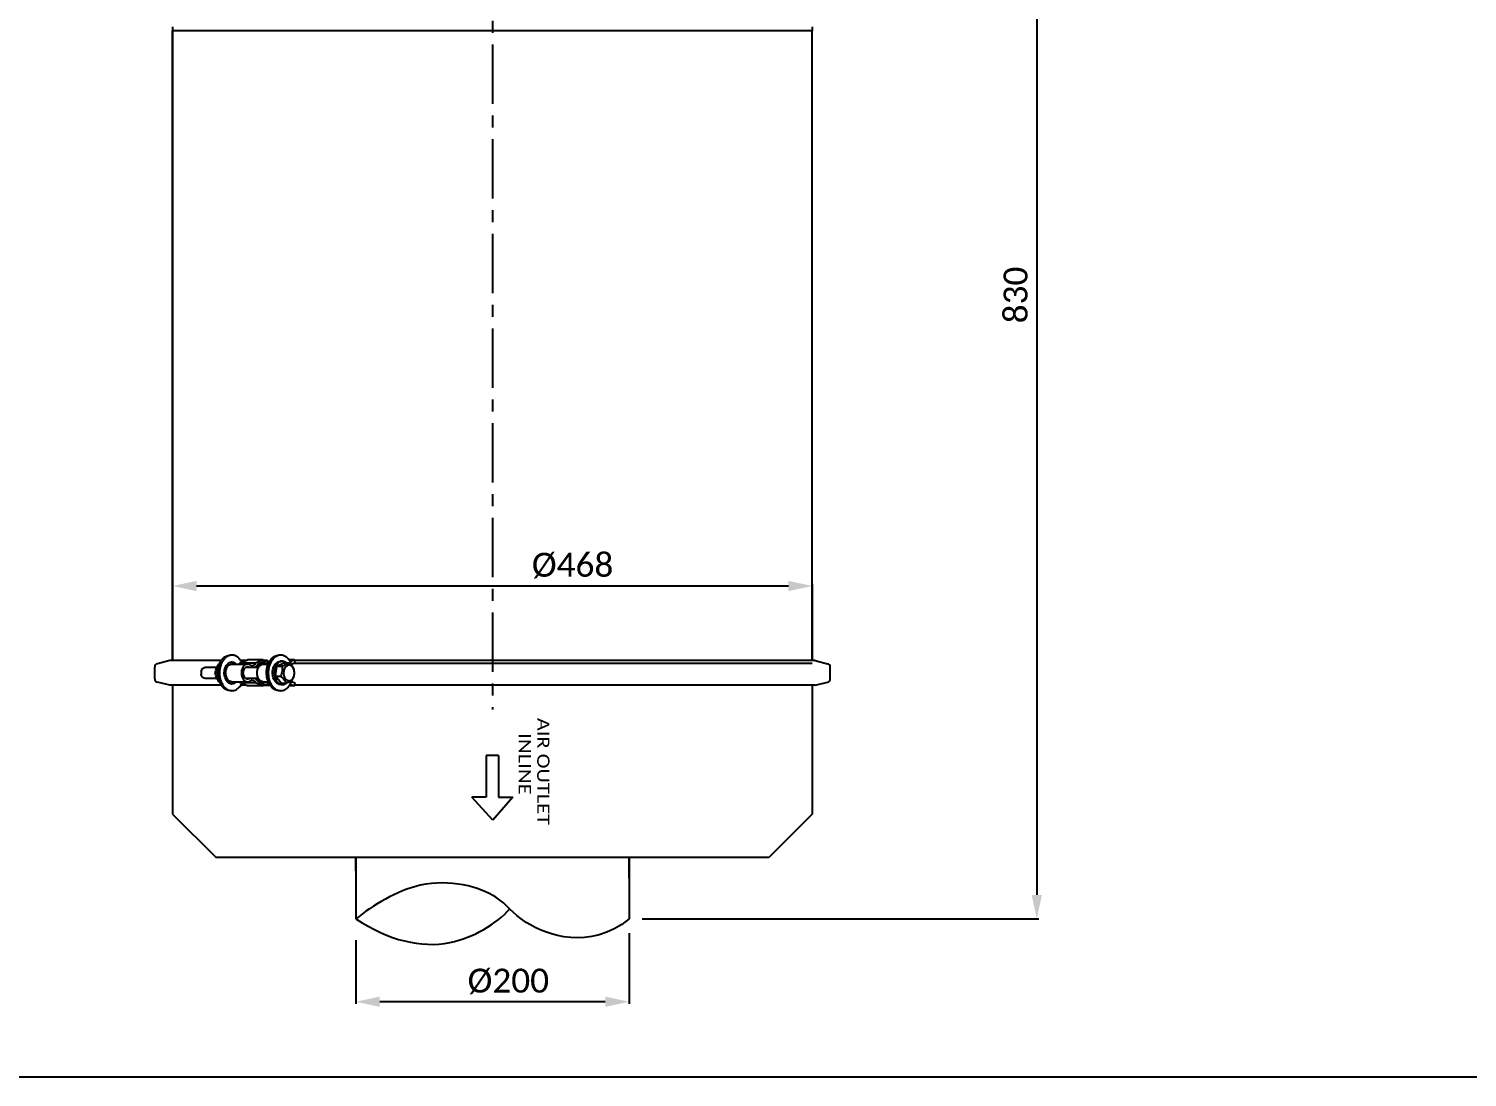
# Model space of a CAD drawing. Header units: millimetres. Extents: x 233 to 4124, y -943 to 2529.
# Drawn here: x 2179 to 3231, y -943 to -175 of the extents above; entities that cross this region are included whole.
import ezdxf
from ezdxf.enums import TextEntityAlignment as Align

# ---------------------------------------------------------------- set-up
doc = ezdxf.new("R2010")
doc.units = ezdxf.units.MM
doc.header["$LTSCALE"] = 115.5
doc.header["$PDMODE"] = 3
doc.header["$PDSIZE"] = 8
doc.linetypes.add('CENTER', pattern=[0.6, 0.375, -0.075, 0.075, -0.075])
doc.layers.get('0').update_dxf_attribs({"linetype": 'CONTINUOUS'})
doc.layers.get('Defpoints').update_dxf_attribs({"linetype": 'CONTINUOUS'})
doc.styles.get("Standard").update_dxf_attribs({"font": 'calibri.ttf'})
doc.dimstyles.new('DIMSTYLE_3', dxfattribs={"dimtxt": 17.5, "dimasz": 17.5, "dimexe": 1.5, "dimexo": 1, "dimgap": 0.875, "dimtad": 1, "dimdsep": 46, "dimtxsty": 'Standard', "dimblk": '_FILLED', "dimblk1": '_FILLED', "dimblk2": '_FILLED', "dimcen": 0.09, "dimazin": 2, "dimtp": 0.01, "dimtm": 0.01, "dimtfac": 1, "dimtofl": 0, "dimtmove": 0, "dimatfit": 3, "dimldrblk": '_FILLED', "dimfxl": 1, "dimtolj": 1, "dimarcsym": 0})

# ---------------------------------------------------------------- blocks, each defined once
blk = doc.blocks.new('_FILLED')
at = {"color": 0, "linetype": 'ByBlock'}
blk.add_solid([(0, 0), (-1, 0.214), (-1, -0.214)], dxfattribs=at)
blk = doc.blocks.new('*D224')
at = {"color": 0, "linetype": 'Continuous', "lineweight": -2}
for p, q in [((2284.1, -535.4), (2284.1, -584.8)), ((2301.6, -583.3), (2734.6, -583.3)), ((2752.1, -638.4), (2752.1, -581.8))]:
    blk.add_line(p, q, dxfattribs=at)
at = {"layer": 'Defpoints', "color": 0}
for p in [(2284.1, -534.4), (2752.1, -583.3), (2752.1, -639.4)]:
    blk.add_point(p, dxfattribs=at)
at = {"color": 0, "linetype": 'ByBlock', "lineweight": -2, "xscale": 17.5, "yscale": 17.5, "zscale": 17.5, "rotation": 180}
blk.add_blockref('_FILLED', (2284.1, -583.3), dxfattribs=at)
at = {"color": 0, "linetype": 'ByBlock', "lineweight": -2, "xscale": 17.5, "yscale": 17.5, "zscale": 17.5}
blk.add_blockref('_FILLED', (2752.1, -583.3), dxfattribs=at)
at = {"color": 0, "insert": (2576.7, -559), "char_height": 17.5, "attachment_point": 2, "line_spacing_factor": 0.9}
blk.add_mtext('\\A1;%%c468', dxfattribs=at)
blk = doc.blocks.new('*D225')
at = {"color": 0, "linetype": 'Continuous', "lineweight": -2}
for p, q in [((2683.1, 2.9), (2917.8, 2.9)), ((2916.3, -14.6), (2916.3, -809.4)), ((2627.5, -826.9), (2917.8, -826.9))]:
    blk.add_line(p, q, dxfattribs=at)
at = {"layer": 'Defpoints', "color": 0}
for p in [(2682.1, 2.9), (2626.5, -826.9), (2916.3, -826.9)]:
    blk.add_point(p, dxfattribs=at)
at = {"color": 0, "linetype": 'ByBlock', "lineweight": -2, "xscale": 17.5, "yscale": 17.5, "zscale": 17.5}
for p, rotation in [((2916.3, 2.9), 90), ((2916.3, -826.9), 270)]:
    blk.add_blockref('_FILLED', p, dxfattribs=dict(at, rotation=rotation))
at = {"color": 0, "insert": (2892, -370.3), "char_height": 17.5, "attachment_point": 2, "rotation": 90, "line_spacing_factor": 0.9}
blk.add_mtext('\\A1;830', dxfattribs=at)
blk = doc.blocks.new('*D226')
at = {"color": 0, "linetype": 'Continuous', "lineweight": -2}
for p, q in [((2618.1, -837.5), (2618.1, -889.1)), ((2418.1, -842.6), (2418.1, -889.1)), ((2600.6, -887.6), (2435.6, -887.6))]:
    blk.add_line(p, q, dxfattribs=at)
at = {"layer": 'Defpoints', "color": 0}
for p in [(2418.1, -841.6), (2618.1, -836.5), (2418.1, -887.6)]:
    blk.add_point(p, dxfattribs=at)
at = {"color": 0, "linetype": 'ByBlock', "lineweight": -2, "xscale": 17.5, "yscale": 17.5, "zscale": 17.5, "rotation": 180}
blk.add_blockref('_FILLED', (2418.1, -887.6), dxfattribs=at)
at = {"color": 0, "linetype": 'ByBlock', "lineweight": -2, "xscale": 17.5, "yscale": 17.5, "zscale": 17.5}
blk.add_blockref('_FILLED', (2618.1, -887.6), dxfattribs=at)
at = {"color": 0, "insert": (2529.7, -863.4), "char_height": 17.5, "attachment_point": 2, "line_spacing_factor": 0.9}
blk.add_mtext('\\A1;%%c200', dxfattribs=at)
blk = doc.blocks.new('ARROW_2_BL0', base_point=(1719.2, 1016.9))
at = {"color": 7, "linetype": 'Continuous'}
for p, q in [((1726.2, 1021.5), (1726.2, 1031.9)), ((1726.2, 1031.9), (1742.9, 1017.2)), ((1695.6, 1021.5), (1695.6, 1012.3)), ((1695.6, 1021.5), (1726.2, 1021.5)), ((1695.6, 1012.3), (1726.2, 1012.3)), ((1742.9, 1017.2), (1726.2, 1001.9)), ((1726.2, 1012.3), (1726.2, 1001.9))]:
    blk.add_line(p, q, dxfattribs=at)

msp = doc.modelspace()

# ---------------------------------------------------------------- linework, layer by layer
at = {"linetype": 'CENTER'}
msp.add_line((2518.07541, -48.39048), (2518.07541, -673.62584), dxfattribs=at)
at = {"linetype": 'Continuous'}
for p, q in [((2284.06769, -173.93335), (2284.06769, -176.93335)), ((2284.07792, -637.88205), (2284.07792, -176.93335)), ((2284.07893, -176.93335), (2284.07893, -637.88205)), ((2752.08312, -176.93335), (2284.1073, -176.93335)), ((2752.07541, -637.88205), (2752.07541, -176.93335)), ((2752.08312, -173.93335), (2752.08312, -176.93335)), ((2284.07792, -551.20415), (2284.07792, -535.18268)), ((2284.07893, -535.18731), (2284.07893, -551.20415)), ((2284.07893, -566.32629), (2284.07893, -637.88205)), ((2284.34213, -575.84433), (2284.34184, -575.8443)), ((2284.07792, -637.88205), (2284.07792, -626.20415)), ((2282.08366, -637.88205), (2272.93883, -640.19135)), ((2319.76263, -637.88205), (2282.08366, -637.88205)), ((2317.92979, -640.38689), (2318.43232, -640.38689)), ((2327.45753, -633.93335), (2326.23828, -633.93335)), ((2327.45753, -640.43335), (2338.93277, -640.43335)), ((2333.2385, -639.86613), (2338.90374, -637.42725)), ((2344.71373, -639.86613), (2333.2385, -639.86613)), ((2337.8473, -637.88205), (2333.93744, -637.88205)), ((2350.37898, -637.42725), (2338.90374, -637.42725)), ((2350.37898, -637.42725), (2344.71373, -639.86613)), ((2345.8167, -641.47937), (2350.77947, -639.3429)), ((2353.62105, -637.88205), (2347.24833, -640.19135)), ((2347.52132, -641.93335), (2347.2588, -641.93335)), ((2354.25457, -639.93335), (2349.40792, -639.93335)), ((2350.77947, -639.3429), (2350.37898, -637.42725)), ((2350.408, -640.43335), (2354.05912, -640.43335)), ((2353.62105, -637.88205), (2350.47406, -637.88205)), ((2352.51425, -639.93335), (2353.89404, -639.43335)), ((2353.89404, -639.43335), (2353.62105, -637.88205)), ((2360.42535, -642.03714), (2365.36428, -639.55391)), ((2363.10253, -633.93335), (2361.88329, -633.93335)), ((2364.39345, -638.43335), (2363.10249, -638.43335)), ((2365.36428, -639.55391), (2368.94095, -639.55391)), ((2373.32946, -637.42725), (2369.25743, -637.42725)), ((2373.32946, -637.42725), (2370.14455, -638.79835)), ((2370.96721, -640.53225), (2373.72995, -639.3429)), ((2752.07541, -639.93335), (2372.3584, -639.93335)), ((2373.72995, -639.3429), (2373.32946, -637.42725)), ((2754.06715, -637.88205), (2373.42454, -637.88205)), ((2754.06715, -637.88205), (2763.21199, -640.19135)), ((2270.97541, -651.15448), (2270.97541, -642.71221)), ((2305.07434, -648.12852), (2305.02604, -647.87915)), ((2316.4813, -642.93335), (2307.73446, -642.93335)), ((2316.47471, -650.93335), (2307.73446, -650.93335)), ((2317.19697, -646.8394), (2315.25812, -646.8394)), ((2346.85007, -642.93335), (2337.51863, -642.93335)), ((2346.85064, -650.93335), (2337.51863, -650.93335)), ((2350.77947, -654.5238), (2345.8167, -652.38733)), ((2345.88009, -642.93335), (2345.88009, -642.71221)), ((2345.88009, -651.15448), (2345.88009, -650.93335)), ((2347.25758, -651.93335), (2347.52522, -651.93335)), ((2347.77032, -652.21427), (2347.52522, -652.12546)), ((2359.45453, -649.41658), (2360.42535, -642.03714)), ((2363.42262, -654.31278), (2359.45453, -649.41658)), ((2359.45453, -649.41658), (2363.0312, -649.41658)), ((2360.42535, -642.03714), (2364.00203, -642.03714)), ((2373.07163, -645.24423), (2372.97175, -644.73092)), ((2373.12721, -645.58326), (2373.05895, -645.23119)), ((2765.17541, -651.15448), (2765.17541, -642.71221)), ((2282.08366, -655.98465), (2272.93883, -653.67535)), ((2319.75836, -655.98465), (2282.08366, -655.98465)), ((2318.39485, -653.38587), (2317.81639, -653.38587)), ((2327.45753, -659.93335), (2326.23828, -659.93335)), ((2327.45753, -653.43335), (2338.93277, -653.43335)), ((2333.2385, -654.00056), (2344.71373, -654.00056)), ((2338.90374, -656.43945), (2333.2385, -654.00056)), ((2337.8473, -655.98465), (2333.93318, -655.98465)), ((2350.37898, -656.43945), (2338.90374, -656.43945)), ((2344.71373, -654.00056), (2350.37898, -656.43945)), ((2347.24833, -653.67535), (2353.62105, -655.98465)), ((2350.37898, -656.43945), (2350.77947, -654.5238)), ((2350.408, -653.43335), (2354.05947, -653.43335)), ((2350.47406, -655.98465), (2355.40333, -655.98465)), ((2353.89404, -654.43335), (2351.13445, -653.43335)), ((2353.62105, -655.98465), (2353.89404, -654.43335)), ((2353.89404, -654.43335), (2354.49272, -654.43335)), ((2363.10244, -659.93335), (2361.8832, -659.93335)), ((2364.39345, -655.43335), (2363.10249, -655.43335)), ((2363.42262, -654.31278), (2366.9993, -654.31278)), ((2373.32946, -656.43945), (2369.26905, -656.43945)), ((2370.14994, -655.07067), (2373.32946, -656.43945)), ((2373.72995, -654.5238), (2370.96555, -653.33373)), ((2373.32946, -656.43945), (2373.72995, -654.5238)), ((2754.06715, -655.98465), (2373.42454, -655.98465)), ((2754.06715, -655.98465), (2763.21199, -653.67535))]:
    msp.add_line(p, q, dxfattribs=at)
at = {"linetype": 'ByBlock'}
for p, q in [((2284.07896, -655.98465), (2284.07896, -750.20476)), ((2752.07544, -655.98465), (2752.07544, -750.20476)), ((2284.07896, -750.20476), (2315.89877, -782.02457)), ((2752.07544, -750.20476), (2720.25563, -782.02457)), ((2418.07541, -782.02457), (2315.89877, -782.02457)), ((2618.0772, -782.13802), (2378.71956, -782.13802)), ((2418.07541, -781.93335), (2418.07541, -826.93335)), ((2720.25563, -782.02457), (2618.0772, -782.02457)), ((2618.0772, -797.0698), (2618.0772, -782.02457)), ((2618.0772, -782.13802), (2618.0772, -826.93335))]:
    msp.add_line(p, q, dxfattribs=at)
msp.add_line((2418.07541, -791.7548), (2418.07541, -781.93335))
at = {"color": 0, "linetype": 'Continuous'}
msp.add_line((4124.3337, -942.86417), (233.36653, -942.86417), dxfattribs=at)
at = {"linetype": 'Continuous'}
for centre, radius, start, end in [((2273.57541, -642.71221), 2.6, 104.1723377, 180), ((2327.4586, -642.84482), 3.91146, 90.01151178, 98.54877295), ((2349.53998, -642.70952), 3.65989, 167.70385782, 180.04223663), ((2348.73056, -642.45235), 2.80728, 151.54088774, 155.89731775), ((2348.93805, -595.7189), 48.70629, 288.01596024, 288.49603384), ((2356.18868, -646.35546), 15.9032, 17.13857495, 21.5275057), ((2762.57541, -642.71221), 2.6, 0, 75.8276623), ((2273.57541, -651.15448), 2.6, 180, 255.8276623), ((2309.19958, -646.93333), 4.2729, 170.43523513, 189.58735127), ((2310.64507, -646.93335), 5.69805, 170.44547651, 189.55455111), ((2349.53998, -651.15718), 3.65989, 179.95776337, 192.29614218), ((2346.90228, -641.39758), 18.01239, 333.56430843, 334.55759388), ((2356.4204, -647.59401), 15.65727, 338.44119933, 342.19771546), ((2365.92612, -646.7806), 7.29917, 12.25549454, 18.51903986), ((2359.18567, -647.66195), 14.09422, 12.00281268, 13.17246882), ((2365.12457, -646.93336), 8.11569, 350.44811355, 9.57598561), ((2762.57541, -651.15448), 2.6, 284.1723377, 0), ((2323.9053, -414.86529), 238.59828, 268.53768131, 268.67690667), ((2327.45907, -651.01547), 3.91786, 260.67391052, 269.97506818), ((2348.73056, -651.41434), 2.80728, 204.10268227, 208.45911226)]:
    msp.add_arc(centre, radius, start, end, dxfattribs=at)
for points, knots in [([(2316.17758, -643.61314), (2316.29192, -643.33698), (2316.79527, -642.21949), (2317.42246, -641.16157), (2317.92979, -640.38689)], [0, 0, 0, 0, 0.2440157939, 1, 1, 1, 1]), ([(2317.69643, -651.26377), (2317.29436, -649.63064), (2317.04667, -647.07336), (2317.39813, -643.73508), (2317.99579, -641.34225), (2318.9056, -639.15875), (2320.09633, -637.26437), (2321.52621, -635.73167), (2322.64449, -634.96785), (2323.22056, -634.6758)], [0, 0, 0, 0, 0.2703318612, 0.406069225, 0.5384685868, 0.6652515877, 0.7847483664, 0.8961879011, 1, 1, 1, 1]), ([(2324.43981, -634.6758), (2323.86373, -634.96785), (2322.74545, -635.73167), (2321.31557, -637.26437), (2320.12484, -639.15875), (2319.21504, -641.34225), (2318.61737, -643.73508), (2318.26591, -647.07336), (2318.51361, -649.63064), (2318.91567, -651.26377)], [0, 0, 0, 0, 0.1038120971, 0.2152516305, 0.3347484081, 0.4615314084, 0.5939307704, 0.7296681351, 1, 1, 1, 1]), ([(2322.201, -649.59822), (2321.95358, -648.59322), (2321.75175, -646.51454), (2322.18605, -643.97169), (2322.94501, -642.14902), (2323.67789, -640.98321), (2324.55778, -640.04001), (2325.24596, -639.56997), (2325.60047, -639.39024)], [0, 0, 0, 0, 0.2705129111, 0.5381586493, 0.6650269809, 0.784604005, 0.8961173551, 1, 1, 1, 1]), ([(2323.22056, -634.6758), (2323.69248, -634.43656), (2324.67731, -634.06284), (2325.72424, -633.93336), (2326.23832, -633.93337)], [0, 0, 0, 0, 0.5071999041, 1, 1, 1, 1]), ([(2323.40178, -644.03892), (2323.58109, -643.52151), (2324.0278, -642.56255), (2324.985, -641.38622), (2325.98102, -640.73337), (2326.82302, -640.47615), (2327.24781, -640.43335), (2327.45753, -640.43335)], [0, 0, 0, 0, 0.2847945028, 0.5446076258, 0.7796974316, 0.8909314517, 1, 1, 1, 1]), ([(2327.45738, -633.93336), (2326.94333, -633.93338), (2325.89646, -634.06287), (2324.91169, -634.43657), (2324.43981, -634.6758)], [0, 0, 0, 0, 0.4928009383, 1, 1, 1, 1]), ([(2325.60047, -639.39024), (2325.70261, -639.33846), (2326.10989, -639.1507), (2326.54699, -639.02641), (2326.87716, -638.97682)], [0, 0, 0, 0, 0.2554022202, 1, 1, 1, 1]), ([(2329.47513, -640.4199), (2329.11186, -640.04817), (2328.31629, -639.41539), (2327.35435, -639.06539), (2326.87973, -638.98648)], [0, 0, 0, 0, 0.5192970852, 1, 1, 1, 1]), ([(2334.74471, -639.21008), (2334.34179, -638.42727), (2333.42171, -636.99196), (2331.65616, -635.27799), (2329.94176, -634.35609), (2328.52357, -633.99366), (2327.81062, -633.93335), (2327.45738, -633.93336)], [0, 0, 0, 0, 0.2796686323, 0.5368113688, 0.7739949493, 0.8877901776, 1, 1, 1, 1]), ([(2327.45781, -638.93336), (2327.5502, -638.93337), (2327.92159, -638.94658), (2328.29081, -639.0135), (2328.55891, -639.09103)], [0, 0, 0, 0, 0.2487042843, 1, 1, 1, 1]), ([(2328.55891, -639.09103), (2328.95019, -639.20418), (2329.72808, -639.56129), (2330.3852, -640.1041), (2330.69037, -640.41581)], [0, 0, 0, 0, 0.4828593247, 1, 1, 1, 1]), ([(2332.90959, -640.43493), (2332.93992, -640.3906), (2333.06006, -640.20731), (2333.16617, -640.0149), (2333.2385, -639.86613)], [0, 0, 0, 0, 0.2451234995, 1, 1, 1, 1]), ([(2338.93277, -640.43335), (2338.63526, -640.43335), (2338.02569, -640.52115), (2337.16163, -640.90496), (2336.37295, -641.52001), (2335.43191, -642.6451), (2334.6175, -644.47591), (2334.40314, -646.09628), (2334.40314, -646.93335)], [0, 0, 0, 0, 0.1025394432, 0.209008811, 0.3223993143, 0.4442354889, 0.7114865408, 1, 1, 1, 1]), ([(2341.60566, -641.68567), (2341.24397, -641.3063), (2340.61411, -640.82428), (2339.65699, -640.48923), (2339.17155, -640.43335), (2338.93277, -640.43335)], [0, 0, 0, 0, 0.5201144314, 0.7630593198, 1, 1, 1, 1]), ([(2342.17981, -641.76289), (2342.03518, -641.76289), (2341.84099, -641.74311), (2341.65275, -641.69845), (2341.60566, -641.68567)], [0, 0, 0, 0, 0.7477504322, 1, 1, 1, 1]), ([(2344.71373, -639.86613), (2344.5776, -640.14614), (2344.26364, -640.66031), (2343.65113, -641.27689), (2342.94407, -641.67095), (2342.42869, -641.76289), (2342.17981, -641.76289)], [0, 0, 0, 0, 0.2808024378, 0.5385411866, 0.7755355186, 1, 1, 1, 1]), ([(2344.36607, -642.94613), (2344.4571, -642.87317), (2344.82285, -642.55525), (2345.13867, -642.18166), (2345.34895, -641.88012)], [0, 0, 0, 0, 0.2408910474, 1, 1, 1, 1]), ([(2345.34895, -641.88012), (2345.38067, -641.83463), (2345.50797, -641.672), (2345.67774, -641.53919), (2345.8167, -641.47937)], [0, 0, 0, 0, 0.2682152637, 1, 1, 1, 1]), ([(2350.408, -653.43335), (2350.11051, -653.43335), (2349.50094, -653.34555), (2348.63688, -652.96175), (2347.84819, -652.34668), (2346.90715, -651.22171), (2346.09273, -649.38974), (2345.76711, -646.93332), (2346.09274, -644.47692), (2346.90716, -642.64497), (2347.84819, -641.52002), (2348.63687, -640.90496), (2349.50093, -640.52115), (2350.1105, -640.43335), (2350.408, -640.43335)], [0, 0, 0, 0, 0.0512692203, 0.104503919, 0.1611987873, 0.2221177314, 0.3557446258, 0.5000017831, 0.6442578833, 0.7778826254, 0.8388007896, 0.8954953372, 0.9487301433, 1, 1, 1, 1]), ([(2347.24833, -640.19135), (2347.14955, -640.22714), (2346.73826, -640.43207), (2346.42997, -640.80608), (2346.26252, -641.1146)], [0, 0, 0, 0, 0.2303589312, 1, 1, 1, 1]), ([(2353.34137, -651.26371), (2352.93931, -649.63058), (2352.69163, -647.07329), (2353.0431, -643.73501), (2353.64077, -641.34219), (2354.55059, -639.1587), (2355.74132, -637.26433), (2357.17121, -635.73163), (2358.28949, -634.96783), (2358.86556, -634.67578)], [0, 0, 0, 0, 0.2703321807, 0.4060696028, 0.5384689571, 0.6652518947, 0.7847485719, 0.896187993, 1, 1, 1, 1]), ([(2360.08481, -634.67578), (2359.50873, -634.96783), (2358.39045, -635.73163), (2356.96056, -637.26433), (2355.76983, -639.1587), (2354.86002, -641.34219), (2354.26234, -643.73501), (2353.91087, -647.07329), (2354.15856, -649.63058), (2354.56062, -651.26371)], [0, 0, 0, 0, 0.1038120051, 0.215251425, 0.3347481011, 0.4615310381, 0.5939303927, 0.7296678156, 1, 1, 1, 1]), ([(2357.39271, -644.67143), (2357.55809, -643.81178), (2358.06071, -642.1959), (2359.17438, -640.44563), (2360.28777, -639.41147), (2361.17888, -638.85398), (2362.12541, -638.51099), (2362.78042, -638.43337), (2363.10238, -638.43335)], [0, 0, 0, 0, 0.2879680983, 0.5506793049, 0.6713788724, 0.7853329127, 0.8940890366, 1, 1, 1, 1]), ([(2364.39335, -638.43335), (2364.07138, -638.43337), (2363.41638, -638.51099), (2362.46984, -638.85398), (2361.57873, -639.41147), (2360.46534, -640.44563), (2359.35168, -642.1959), (2358.84905, -643.81178), (2358.68368, -644.67143)], [0, 0, 0, 0, 0.1059109621, 0.2146670849, 0.3286211244, 0.4493206916, 0.7120318988, 1, 1, 1, 1]), ([(2358.86556, -634.67578), (2359.33748, -634.43654), (2360.32231, -634.06283), (2361.36925, -633.93336), (2361.88332, -633.93337)], [0, 0, 0, 0, 0.5071997135, 1, 1, 1, 1]), ([(2363.10238, -633.93336), (2362.58834, -633.93338), (2361.54147, -634.06286), (2360.5567, -634.43655), (2360.08481, -634.67578)], [0, 0, 0, 0, 0.492801129, 1, 1, 1, 1]), ([(2370.9825, -640.51981), (2370.60492, -639.56451), (2369.69648, -637.80093), (2368.09086, -635.96913), (2366.62736, -634.91663), (2365.4898, -634.35346), (2364.30796, -634.01042), (2363.50119, -633.93335), (2363.10238, -633.93336)], [0, 0, 0, 0, 0.2831567758, 0.5419080882, 0.662558199, 0.7781655545, 0.8900664729, 1, 1, 1, 1]), ([(2368.94095, -639.55391), (2368.49597, -640.04592), (2367.49768, -640.69063), (2365.92344, -641.37495), (2364.92477, -641.73019), (2364.38959, -641.9093)], [0, 0, 0, 0, 0.3853986088, 0.6721316153, 1, 1, 1, 1]), ([(2365.9697, -638.73983), (2365.71744, -638.6399), (2365.19865, -638.4859), (2364.65971, -638.43334), (2364.39335, -638.43335)], [0, 0, 0, 0, 0.5046248896, 1, 1, 1, 1]), ([(2372.84733, -644.46224), (2372.64389, -643.85568), (2372.10676, -642.75774), (2371.0156, -641.72126), (2370.02092, -641.30464), (2369.26418, -641.20234), (2368.5077, -641.30804), (2367.51397, -641.72898), (2366.42526, -642.77092), (2365.58199, -644.50228), (2365.22017, -646.53288), (2365.33169, -647.94705), (2365.4819, -648.6355)], [0, 0, 0, 0, 0.132856289, 0.2494823655, 0.3028986339, 0.3545149644, 0.406146379, 0.4596043076, 0.5763607972, 0.709324285, 0.8536687893, 1, 1, 1, 1]), ([(2367.3259, -639.54807), (2367.2205, -639.4619), (2366.80083, -639.14242), (2366.33347, -638.88394), (2365.9697, -638.73983)], [0, 0, 0, 0, 0.2581337796, 1, 1, 1, 1]), ([(2372.90905, -644.45012), (2372.80271, -644.04178), (2372.47977, -643.16763), (2371.63399, -641.90123), (2370.41026, -640.68174), (2369.45053, -639.92848), (2368.94095, -639.55391)], [0, 0, 0, 0, 0.1969672327, 0.4311899264, 0.7047882236, 1, 1, 1, 1]), ([(2305.02607, -645.98755), (2305.09696, -645.56957), (2305.32508, -644.78111), (2305.93559, -643.78232), (2306.759, -643.10244), (2307.42201, -642.93334), (2307.73446, -642.93337)], [0, 0, 0, 0, 0.2890170955, 0.5528989525, 0.7869988461, 1, 1, 1, 1]), ([(2307.73446, -650.93333), (2307.43746, -650.9333), (2306.80991, -650.78201), (2306.01441, -650.16536), (2305.40522, -649.24849), (2305.15932, -648.51801), (2305.07434, -648.12852)], [0, 0, 0, 0, 0.2147383162, 0.4490286015, 0.7117675041, 1, 1, 1, 1]), ([(2315.25812, -646.8394), (2315.35114, -646.30239), (2315.59118, -645.20625), (2315.95761, -644.14441), (2316.17758, -643.61314)], [0, 0, 0, 0, 0.486611476, 1, 1, 1, 1]), ([(2317.81639, -653.38587), (2317.48476, -652.85792), (2316.8616, -651.79574), (2316.09679, -650.15145), (2315.56195, -648.49436), (2315.34162, -647.38367), (2315.25812, -646.8394)], [0, 0, 0, 0, 0.2641506571, 0.5211889454, 0.7667075938, 1, 1, 1, 1]), ([(2326.23843, -659.93333), (2325.77269, -659.93335), (2324.82682, -659.82751), (2323.45411, -659.35869), (2322.15283, -658.59422), (2320.51144, -657.17233), (2318.8202, -654.74451), (2317.99513, -652.47707), (2317.69643, -651.26377)], [0, 0, 0, 0, 0.1069754536, 0.2165335269, 0.3308544095, 0.4514454533, 0.7129969421, 1, 1, 1, 1]), ([(2318.91567, -651.26377), (2319.21438, -652.47707), (2320.03945, -654.74451), (2321.73068, -657.17233), (2323.37208, -658.59422), (2324.67335, -659.35869), (2326.04606, -659.82751), (2326.99194, -659.93335), (2327.45768, -659.93333)], [0, 0, 0, 0, 0.2870030548, 0.5485545431, 0.6691455873, 0.7834664707, 0.893024545, 1, 1, 1, 1]), ([(2326.82417, -654.88155), (2326.56378, -654.83881), (2326.0416, -654.69821), (2325.02853, -654.20653), (2323.87556, -653.19954), (2322.82215, -651.55961), (2322.36851, -650.27861), (2322.201, -649.59822)], [0, 0, 0, 0, 0.1069584391, 0.2175539397, 0.4542097223, 0.71598278, 1, 1, 1, 1]), ([(2323.38982, -649.81291), (2323.23798, -649.5036), (2322.92243, -648.6694), (2322.69834, -647.23908), (2322.77613, -646.14039), (2322.87969, -645.60231)], [0, 0, 0, 0, 0.2401596075, 0.61808901, 1, 1, 1, 1]), ([(2322.87969, -645.60231), (2322.90646, -645.46319), (2323.02754, -644.92538), (2323.2171, -644.40208), (2323.39902, -644.03512)], [0, 0, 0, 0, 0.257009085, 1, 1, 1, 1]), ([(2323.39462, -649.80703), (2323.23797, -649.35091), (2322.94463, -648.15477), (2322.87013, -646.18566), (2323.16352, -644.72645), (2323.40178, -644.03892)], [0, 0, 0, 0, 0.2469778466, 0.6273593683, 1, 1, 1, 1]), ([(2327.45753, -653.43335), (2327.24714, -653.43335), (2326.82095, -653.39026), (2325.97625, -653.13136), (2324.97755, -652.47426), (2324.01927, -651.29108), (2323.57323, -650.32706), (2323.39462, -649.80703)], [0, 0, 0, 0, 0.1090060943, 0.2201894681, 0.4552449896, 0.7151166775, 1, 1, 1, 1]), ([(2334.40314, -646.93335), (2334.40314, -647.77042), (2334.6175, -649.39079), (2335.43191, -651.2216), (2336.37295, -652.34669), (2337.16163, -652.96173), (2338.02569, -653.34555), (2338.63526, -653.43335), (2338.93277, -653.43335)], [0, 0, 0, 0, 0.2885134592, 0.5557645111, 0.6776006857, 0.790991189, 0.8974605568, 1, 1, 1, 1]), ([(2335.79687, -646.93335), (2335.79687, -646.35384), (2335.94527, -645.23204), (2336.50911, -643.96457), (2337.16059, -643.18565), (2337.7066, -642.75985), (2338.30479, -642.49413), (2338.7268, -642.43335), (2338.93277, -642.43335)], [0, 0, 0, 0, 0.2885128476, 0.5557638628, 0.677600304, 0.7909915739, 0.8974610855, 1, 1, 1, 1]), ([(2338.93277, -651.43335), (2338.7268, -651.43335), (2338.30479, -651.37257), (2337.7066, -651.10685), (2337.16059, -650.68104), (2336.50911, -649.90213), (2335.94527, -648.63465), (2335.79687, -647.51286), (2335.79687, -646.93335)], [0, 0, 0, 0, 0.1025389081, 0.209008414, 0.3223996798, 0.4442361187, 0.7114871368, 1, 1, 1, 1]), ([(2338.93277, -642.43335), (2339.182, -642.43335), (2339.69738, -642.52386), (2340.15387, -642.7745), (2340.36543, -642.93042)], [0, 0, 0, 0, 0.4867480155, 1, 1, 1, 1]), ([(2340.36543, -650.93627), (2340.15387, -651.09219), (2339.69738, -651.34284), (2339.182, -651.43335), (2338.93277, -651.43335)], [0, 0, 0, 0, 0.5132519845, 1, 1, 1, 1]), ([(2338.93277, -653.43335), (2339.17155, -653.43335), (2339.65699, -653.37747), (2340.61411, -653.04242), (2341.24397, -652.5604), (2341.60566, -652.18103)], [0, 0, 0, 0, 0.2369406802, 0.4798855686, 1, 1, 1, 1]), ([(2341.60566, -652.18103), (2341.65275, -652.16825), (2341.84099, -652.12359), (2342.03518, -652.10381), (2342.17981, -652.10381)], [0, 0, 0, 0, 0.2522495678, 1, 1, 1, 1]), ([(2342.17981, -652.10381), (2342.42869, -652.10381), (2342.94407, -652.19575), (2343.65113, -652.5898), (2344.26364, -653.20639), (2344.5776, -653.72056), (2344.71373, -654.00056)], [0, 0, 0, 0, 0.2244644814, 0.4614588134, 0.7191975621, 1, 1, 1, 1]), ([(2345.34895, -651.98658), (2345.27702, -651.88342), (2344.98753, -651.49528), (2344.64578, -651.14475), (2344.36607, -650.92057)], [0, 0, 0, 0, 0.259714698, 1, 1, 1, 1]), ([(2345.8167, -652.38733), (2345.77202, -652.36809), (2345.58874, -652.27056), (2345.43946, -652.11636), (2345.34895, -651.98658)], [0, 0, 0, 0, 0.2351468052, 1, 1, 1, 1]), ([(2361.88335, -659.93333), (2361.41761, -659.93335), (2360.47173, -659.8275), (2359.09903, -659.35867), (2357.79775, -658.59419), (2356.15637, -657.17229), (2354.46514, -654.74446), (2353.64007, -652.47701), (2353.34137, -651.26371)], [0, 0, 0, 0, 0.1069753501, 0.2165333954, 0.330854304, 0.4514454018, 0.7129969883, 1, 1, 1, 1]), ([(2354.56062, -651.26371), (2354.85932, -652.47701), (2355.68438, -654.74446), (2357.37561, -657.17229), (2359.017, -658.59419), (2360.31827, -659.35867), (2361.69098, -659.8275), (2362.63685, -659.93335), (2363.10259, -659.93333)], [0, 0, 0, 0, 0.2870030087, 0.5485545946, 0.6691456928, 0.7834666022, 0.8930246485, 1, 1, 1, 1]), ([(2363.10252, -655.43334), (2362.87517, -655.43334), (2362.41643, -655.39515), (2361.50369, -655.16564), (2360.39872, -654.58196), (2359.25463, -653.49356), (2358.31943, -652.07236), (2357.63522, -650.39195), (2357.23305, -648.5368), (2357.13205, -646.6011), (2357.27061, -645.30613), (2357.39271, -644.67143)], [0, 0, 0, 0, 0.0498910886, 0.1004663061, 0.2057619571, 0.3197237996, 0.4435464045, 0.5763400577, 0.7156768443, 0.8581664629, 1, 1, 1, 1]), ([(2358.68368, -644.67143), (2358.47512, -645.75555), (2358.39245, -647.43366), (2358.72865, -649.59618), (2359.19447, -651.11842), (2359.85765, -652.48416), (2360.69573, -653.64335), (2361.67959, -654.55096), (2362.43352, -654.97487), (2362.8172, -655.12687)], [0, 0, 0, 0, 0.2747234584, 0.4112119072, 0.5434436804, 0.6692993117, 0.787380089, 0.8973055187, 1, 1, 1, 1]), ([(2363.0312, -649.41658), (2363.54079, -649.79115), (2364.50052, -650.54438), (2365.72423, -651.76388), (2366.56997, -653.03029), (2366.89296, -653.90444), (2366.9993, -654.31278)], [0, 0, 0, 0, 0.2952162302, 0.5688004984, 0.8030323724, 1, 1, 1, 1]), ([(2364.00203, -642.03714), (2364.13349, -642.60046), (2364.33554, -643.77323), (2364.32058, -645.59609), (2363.91076, -647.4168), (2363.43475, -648.57383), (2363.16779, -649.13577)], [0, 0, 0, 0, 0.2378230958, 0.4873453808, 0.7442202398, 1, 1, 1, 1]), ([(2365.4819, -648.6355), (2365.60588, -649.20373), (2365.9672, -650.26747), (2366.86708, -651.5933), (2368.04702, -652.46445), (2369.40913, -652.73546), (2370.74806, -652.33393), (2371.87747, -651.36098), (2372.7142, -649.96017), (2373.02918, -648.86153), (2373.12774, -648.28008)], [0, 0, 0, 0, 0.1432837906, 0.2734733758, 0.3892270437, 0.4956317445, 0.6031732541, 0.7216214859, 0.8547079038, 1, 1, 1, 1]), ([(2366.9993, -654.31278), (2367.57569, -654.12524), (2368.65781, -653.75294), (2370.36462, -653.0387), (2371.45877, -652.35967), (2371.93822, -651.82956)], [0, 0, 0, 0, 0.3264470632, 0.6150449194, 1, 1, 1, 1]), ([(2371.93822, -651.82956), (2372.06905, -651.56605), (2372.57162, -650.49331), (2372.94598, -649.35195), (2373.09478, -648.47323)], [0, 0, 0, 0, 0.2481788276, 1, 1, 1, 1]), ([(2326.82649, -654.88869), (2326.93492, -654.87218), (2327.37276, -654.78686), (2327.79556, -654.62843), (2328.09534, -654.47645)], [0, 0, 0, 0, 0.2460337589, 1, 1, 1, 1]), ([(2328.49636, -654.79323), (2328.41115, -654.81643), (2328.07053, -654.89747), (2327.7191, -654.93335), (2327.45737, -654.93333)], [0, 0, 0, 0, 0.2522900057, 1, 1, 1, 1]), ([(2327.45768, -659.93333), (2327.97172, -659.93331), (2329.01859, -659.80383), (2330.00336, -659.43012), (2330.47525, -659.19089)], [0, 0, 0, 0, 0.4928009383, 1, 1, 1, 1]), ([(2328.09534, -654.47645), (2328.22035, -654.41308), (2328.72636, -654.12674), (2329.17958, -653.75094), (2329.48674, -653.43489)], [0, 0, 0, 0, 0.2412850495, 1, 1, 1, 1]), ([(2329.31459, -654.47645), (2329.24834, -654.51004), (2328.98406, -654.63604), (2328.70717, -654.73585), (2328.49636, -654.79323)], [0, 0, 0, 0, 0.2537077405, 1, 1, 1, 1]), ([(2330.69952, -653.44154), (2330.59471, -653.54905), (2330.17667, -653.9478), (2329.69596, -654.28311), (2329.31459, -654.47645)], [0, 0, 0, 0, 0.2598913177, 1, 1, 1, 1]), ([(2330.47525, -659.19089), (2331.3616, -658.74154), (2333.04859, -657.40864), (2334.23712, -655.64249), (2334.74382, -654.65834)], [0, 0, 0, 0, 0.473061167, 1, 1, 1, 1]), ([(2333.2385, -654.00056), (2333.21408, -653.95034), (2333.11484, -653.75496), (2333.00177, -653.56653), (2332.90959, -653.43176)], [0, 0, 0, 0, 0.2548662393, 1, 1, 1, 1]), ([(2346.26252, -652.7521), (2346.3222, -652.86205), (2346.56474, -653.24601), (2346.93775, -653.5628), (2347.24833, -653.67535)], [0, 0, 0, 0, 0.2746806966, 1, 1, 1, 1]), ([(2362.8172, -655.12687), (2363.06946, -655.2268), (2363.58825, -655.38079), (2364.12719, -655.43336), (2364.39356, -655.43335)], [0, 0, 0, 0, 0.5046248896, 1, 1, 1, 1]), ([(2363.10259, -659.93333), (2363.61664, -659.93332), (2364.66351, -659.80384), (2365.64828, -659.43014), (2366.12016, -659.19092)], [0, 0, 0, 0, 0.492801129, 1, 1, 1, 1]), ([(2364.39356, -655.43335), (2364.66869, -655.43333), (2365.22596, -655.3771), (2366.04001, -655.12714), (2366.81968, -654.71784), (2367.29472, -654.35387), (2367.52196, -654.15104)], [0, 0, 0, 0, 0.2390083529, 0.4827645801, 0.7354027346, 1, 1, 1, 1]), ([(2366.12016, -659.19092), (2366.64335, -658.92568), (2367.66179, -658.24779), (2368.99044, -656.90388), (2370.12828, -655.24919), (2370.72262, -654.00431), (2370.9823, -653.34736)], [0, 0, 0, 0, 0.2268613974, 0.4687570208, 0.7267933048, 1, 1, 1, 1]), ([(2618.0772, -826.93335), (2589.00318, -850.44981), (2536.43182, -831.34223), (2524.46926, -807.7361), (2468.71283, -792.75245), (2430.46748, -817.28519), (2418.07541, -826.93335)], [0, 0, 0, 0, 0.2838823042, 0.4838215837, 0.7675686071, 1, 1, 1, 1]), ([(2418.07541, -826.93335), (2442.62031, -842.75325), (2484.37369, -853.23824), (2520.95388, -830.54089), (2530.81047, -819.62922)], [0, 0, 0, 0, 0.5503300107, 1, 1, 1, 1])]:
    msp.add_open_spline(points, degree=3, knots=knots, dxfattribs=at)
for points in [[(2346.16804, -641.30593), (2346.07854, -641.50568), (2346.01095, -641.71629), (2345.96405, -641.93009)], [(2346.99508, -642.71221), (2346.99508, -642.43741), (2347.07622, -642.13733), (2347.25729, -641.93062)], [(2347.25729, -641.93062), (2347.32848, -641.84936), (2347.41975, -641.77946), (2347.52132, -641.74265)], [(2345.96405, -651.93661), (2346.01095, -652.1504), (2346.07854, -652.36101), (2346.16804, -652.56076)], [(2347.25655, -651.93521), (2347.0757, -651.72877), (2346.99508, -651.42893), (2346.99508, -651.15448)], [(2347.52522, -652.12546), (2347.42204, -652.08807), (2347.32886, -652.01775), (2347.25655, -651.93521)]]:
    msp.add_open_spline(points, degree=3, dxfattribs=at)

# ---------------------------------------------------------------- block references
at = {"linetype": 'Continuous', "rotation": 270}
msp.add_blockref('ARROW_2_BL0', (2518.00824, -730.96167), dxfattribs=at)

# ---------------------------------------------------------------- texts
at = {"linetype": 'Continuous'}
for s, width, p, p2 in [('AIR OUTLET', 1.156876, (2550.78765, -679.7891), (2550.78765, -758.30272)), ('   INLINE', 1.173664, (2537.28765, -679.7891), (2537.28765, -736.06536))]:
    msp.add_text(s, height=9, rotation=270, dxfattribs=dict(at, width=width)).set_placement(p, p2, align=Align.FIT)

# ---------------------------------------------------------------- dimensions: what is measured, and where the dimension line sits
dim = msp.add_linear_dim(base=(2916.25414, -826.93335), p1=(2682.07541, 2.87123), p2=(2626.4619, -826.93335), angle=270, text='830', dimstyle='DIMSTYLE_3', override={"dimtxsty": 'Standard'}, dxfattribs=at)
dim.commit()
dim.dimension.update_dxf_attribs({"geometry": '*D225', "text_midpoint": (2916.25414, -370.25429), "dimtype": 160})
dim = msp.add_linear_dim(base=(2752.07541, -583.25406), p1=(2284.07893, -534.43331), p2=(2752.07541, -639.43335), text='%%c<>', dimstyle='DIMSTYLE_3', dxfattribs=at)
dim.commit()
dim.dimension.update_dxf_attribs({"geometry": '*D224', "text_midpoint": (2576.66798, -583.25406), "dimtype": 160})
dim = msp.add_linear_dim(base=(2418.0772, -887.62666), p1=(2618.0772, -836.5227), p2=(2418.0772, -841.6279), angle=180, text='%%c<>', dimstyle='DIMSTYLE_3', dxfattribs=at)
dim.commit()
dim.dimension.update_dxf_attribs({"geometry": '*D226', "text_midpoint": (2529.74387, -887.62666), "dimtype": 160})

doc.saveas('drawing.dxf')
